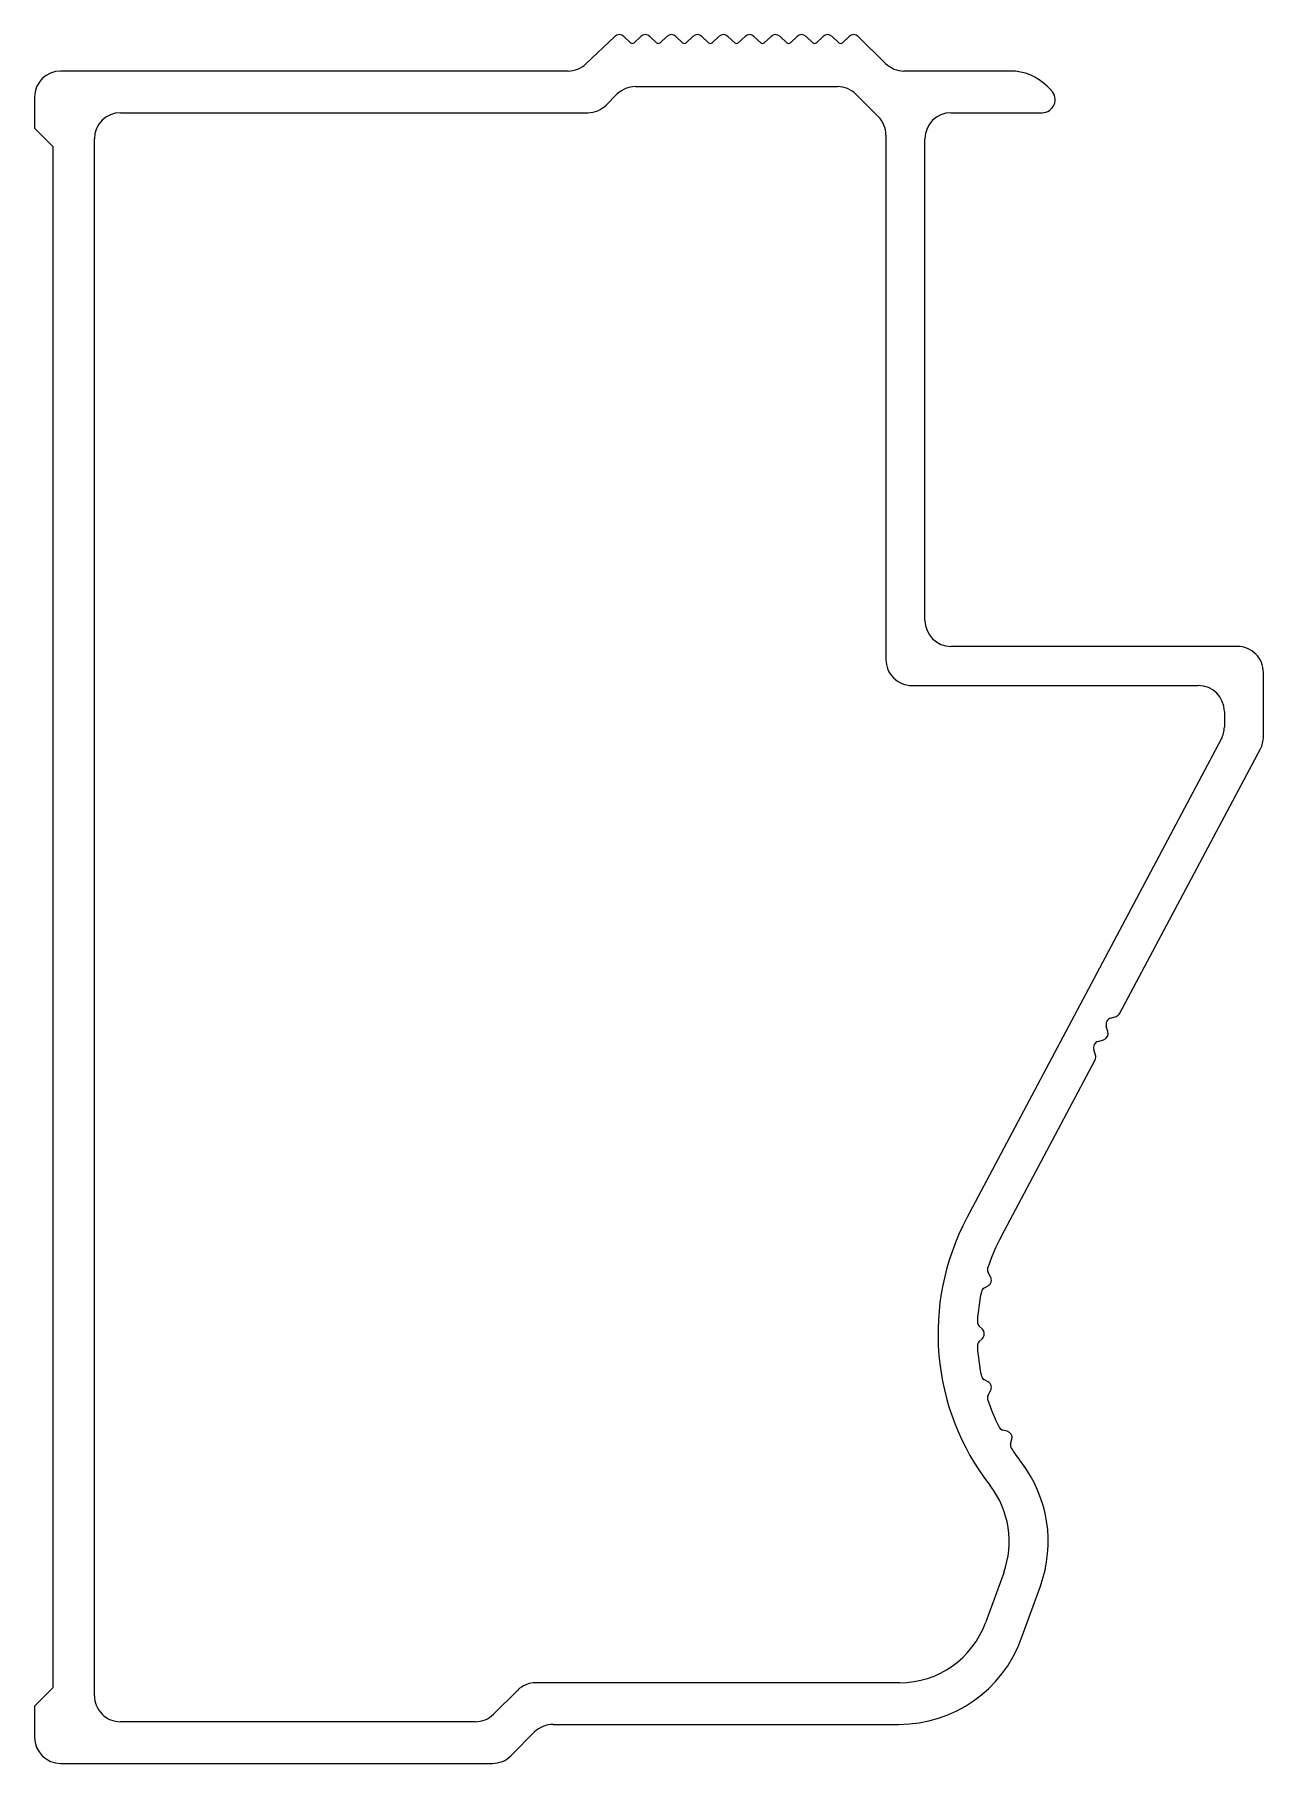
# Model space of a CAD drawing. Extents: x 3164.3 to 3211.5, y 1397.1 to 1463.5.
import ezdxf

# ---------------------------------------------------------------- set-up
doc = ezdxf.new("R2010")
doc.units = 0
doc.layers.get('0').update_dxf_attribs({"linetype": 'CONTINUOUS'})

msp = doc.modelspace()

# ---------------------------------------------------------------- linework, layer by layer
for p, q in [((3186.546, 1463.414), (3185.438, 1462.359)), ((3187.149, 1463.168), (3186.891, 1463.414)), ((3187.546, 1463.414), (3187.287, 1463.168)), ((3188.149, 1463.168), (3187.891, 1463.414)), ((3188.546, 1463.414), (3188.287, 1463.168)), ((3189.149, 1463.168), (3188.891, 1463.414)), ((3189.546, 1463.414), (3189.287, 1463.168)), ((3190.149, 1463.168), (3189.891, 1463.414)), ((3190.546, 1463.414), (3190.287, 1463.168)), ((3191.149, 1463.168), (3190.891, 1463.414)), ((3191.546, 1463.414), (3191.287, 1463.168)), ((3192.149, 1463.168), (3191.891, 1463.414)), ((3192.546, 1463.414), (3192.287, 1463.168)), ((3193.149, 1463.168), (3192.891, 1463.414)), ((3193.546, 1463.414), (3193.287, 1463.168)), ((3194.149, 1463.168), (3193.891, 1463.414)), ((3194.546, 1463.414), (3194.287, 1463.168)), ((3195.149, 1463.168), (3194.891, 1463.414)), ((3195.546, 1463.414), (3195.287, 1463.168)), ((3196.942, 1462.376), (3195.891, 1463.414)), ((3184.748, 1462.083), (3165.258, 1462.083)), ((3187.335, 1461.483), (3195.101, 1461.483)), ((3201.737, 1462.083), (3197.65, 1462.083)), ((3203.312, 1461.337), (3203.151, 1461.497)), ((3164.258, 1461.083), (3164.258, 1459.883)), ((3186.214, 1460.776), (3186.628, 1461.19)), ((3195.808, 1461.19), (3196.665, 1460.333)), ((3167.558, 1460.483), (3185.507, 1460.483)), ((3199.458, 1460.483), (3202.958, 1460.483)), ((3164.258, 1459.883), (3164.958, 1459.183)), ((3166.558, 1399.683), (3166.558, 1459.483)), ((3196.958, 1459.626), (3196.958, 1439.483)), ((3198.458, 1440.983), (3198.458, 1459.483)), ((3164.958, 1459.183), (3164.958, 1399.983)), ((3210.458, 1439.983), (3199.458, 1439.983)), ((3211.458, 1436.515), (3211.458, 1438.983)), ((3197.958, 1438.483), (3208.958, 1438.483)), ((3209.958, 1437.483), (3209.958, 1436.889)), ((3209.841, 1436.42), (3200.07, 1418.043)), ((3205.946, 1425.898), (3211.341, 1436.046)), ((3205.588, 1425.712), (3205.798, 1425.776)), ((3205.486, 1425.189), (3205.422, 1425.4)), ((3205.008, 1424.29), (3204.944, 1424.501)), ((3205.11, 1424.813), (3205.32, 1424.877)), ((3201.395, 1417.339), (3204.99, 1424.1)), ((3200.976, 1415.771), (3200.881, 1415.936)), ((3200.72, 1415.335), (3200.884, 1415.43)), ((3200.664, 1413.76), (3200.53, 1413.894)), ((3200.53, 1413.272), (3200.664, 1413.406)), ((3200.884, 1411.737), (3200.72, 1411.832)), ((3200.881, 1411.231), (3200.976, 1411.395)), ((3201.62, 1409.839), (3201.437, 1409.888)), ((3201.748, 1409.349), (3201.797, 1409.533)), ((3201.482, 1404.409), (3200.783, 1402.486)), ((3202.156, 1401.873), (3202.892, 1403.896)), ((3164.958, 1399.983), (3164.258, 1399.283)), ((3182.803, 1399.89), (3181.888, 1398.976)), ((3197.494, 1400.183), (3183.51, 1400.183)), ((3164.258, 1399.283), (3164.258, 1398.083)), ((3181.181, 1398.683), (3167.558, 1398.683)), ((3184.172, 1398.583), (3197.457, 1398.583)), ((3182.551, 1397.376), (3183.465, 1398.29)), ((3165.258, 1397.083), (3181.844, 1397.083))]:
    msp.add_line(p, q)
for centre, radius, start, end in [((3186.718, 1463.233), 0.25, 46.39728, 133.60282), ((3187.718, 1463.233), 0.25, 46.39713, 133.60287), ((3188.718, 1463.233), 0.25, 46.39713, 133.60287), ((3189.718, 1463.233), 0.25, 46.39713, 133.60287), ((3190.718, 1463.233), 0.25, 46.39713, 133.60272), ((3191.718, 1463.233), 0.25, 46.39713, 133.60272), ((3192.718, 1463.233), 0.25, 46.39713, 133.60272), ((3193.718, 1463.233), 0.25, 46.39713, 133.60287), ((3194.718, 1463.233), 0.25, 46.39713, 133.60287), ((3195.718, 1463.233), 0.25, 46.39731, 133.60272), ((3187.218, 1463.24), 0.1, 226.3973, 313.6027), ((3188.218, 1463.24), 0.1, 226.39656, 313.60344), ((3189.218, 1463.24), 0.1, 226.39656, 313.60344), ((3190.218, 1463.24), 0.1, 226.3973, 313.6027), ((3191.218, 1463.24), 0.1, 226.3973, 313.6027), ((3192.218, 1463.24), 0.1, 226.3973, 313.6027), ((3193.218, 1463.24), 0.1, 226.3973, 313.6027), ((3194.218, 1463.24), 0.1, 226.3973, 313.6027), ((3195.218, 1463.24), 0.1, 226.3973, 313.6027), ((3184.748, 1463.083), 1, 270, 313.60282), ((3197.65, 1463.083), 1, 224.99992, 270), ((3165.258, 1461.083), 1, 90, 180), ((3187.335, 1460.483), 1, 90.00001, 135), ((3195.101, 1460.483), 1, 45, 89.99989), ((3201.737, 1460.083), 2, 45, 90.0001), ((3202.958, 1460.983), 0.5, 270.00012, 44.99999), ((3167.558, 1459.483), 1, 90, 180), ((3185.507, 1461.483), 1, 270, 314.99999), ((3195.958, 1459.626), 1, 0.00002, 45.00002), ((3199.458, 1459.483), 1, 90.0001, 180), ((3199.458, 1440.983), 1, 179.99999, 269.9999), ((3210.458, 1438.983), 1, 359.99999, 90.00012), ((3197.958, 1439.483), 1, 179.99999, 270.00012), ((3208.958, 1437.483), 1, 0.0001, 89.9999), ((3208.958, 1436.889), 1, 332.00001, 359.99994), ((3210.458, 1436.515), 1, 332.00001, 0.00005), ((3205.661, 1425.473), 0.25, 107, 197), ((3205.725, 1426.015), 0.25, 287, 332), ((3205.247, 1425.116), 0.25, 287, 17), ((3205.183, 1424.574), 0.25, 107, 197), ((3204.769, 1424.217), 0.25, 332, 17), ((3208.458, 1413.583), 9.5, 152, 217.85206), ((3208.458, 1413.583), 8, 151.99999, 161.6739), ((3201.054, 1416.036), 0.2, 161.67467, 210.0003), ((3200.759, 1415.646), 0.25, 299.99992, 29.99915), ((3208.458, 1413.583), 8, 168.3261, 176.6739), ((3200.82, 1415.161), 0.2, 120.00005, 168.32592), ((3200.671, 1414.036), 0.2, 176.67345, 224.99988), ((3200.488, 1413.583), 0.25, 315, 45.00063), ((3200.671, 1413.131), 0.2, 135.00019, 183.32578), ((3208.458, 1413.583), 8, 183.3261, 191.6739), ((3200.82, 1412.005), 0.2, 191.67436, 240.00001), ((3200.759, 1411.52), 0.25, 330.00085, 60.00008), ((3201.054, 1411.131), 0.2, 149.9996, 198.3255), ((3208.458, 1413.583), 8, 198.3261, 206.6739), ((3201.488, 1410.082), 0.2, 206.6738, 255.00033), ((3201.555, 1409.598), 0.25, 344.99995, 74.99995), ((3201.941, 1409.298), 0.2, 164.99919, 213.32573), ((3208.458, 1413.583), 8, 213.3261, 217.85206), ((3198.193, 1405.606), 5, 340, 37.85207), ((3198.193, 1405.606), 3.5, 340.00003, 37.85208), ((3197.494, 1403.683), 3.5, 269.99999, 340), ((3197.457, 1403.583), 5, 270.00001, 340.00002), ((3183.51, 1399.183), 1, 90.00002, 135.00002), ((3167.558, 1399.683), 1, 179.99988, 270), ((3181.181, 1399.683), 1, 270.00013, 315.00032), ((3184.172, 1397.583), 1, 89.99981, 134.99972), ((3165.258, 1398.083), 1, 180.00031, 270), ((3181.844, 1398.083), 1, 269.99981, 314.99972)]:
    msp.add_arc(centre, radius, start, end)

doc.saveas('drawing.dxf')
